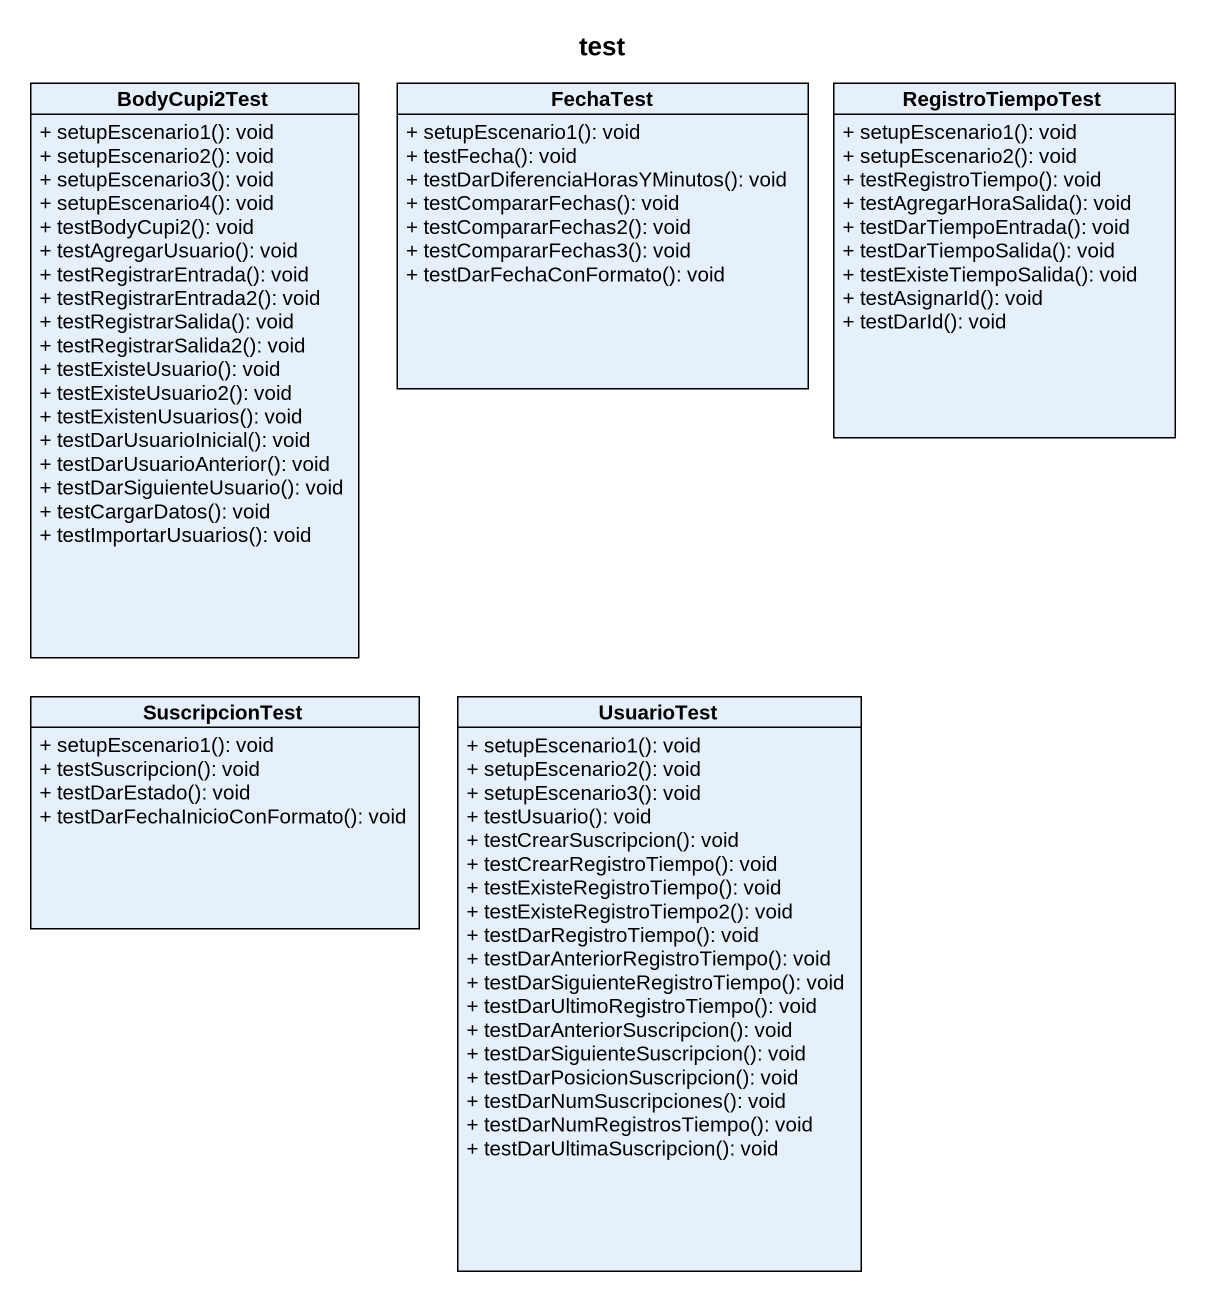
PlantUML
@startuml
title test
hide circle
hide empty members
skinparam classAttributeIconSize 0
class BodyCupi2Test {
  + setupEscenario1(): void
  + setupEscenario2(): void
  + setupEscenario3(): void
  + setupEscenario4(): void
  + testBodyCupi2(): void
  + testAgregarUsuario(): void
  + testRegistrarEntrada(): void
  + testRegistrarEntrada2(): void
  + testRegistrarSalida(): void
  + testRegistrarSalida2(): void
  + testExisteUsuario(): void
  + testExisteUsuario2(): void
  + testExistenUsuarios(): void
  + testDarUsuarioInicial(): void
  + testDarUsuarioAnterior(): void
  + testDarSiguienteUsuario(): void
  + testCargarDatos(): void
  + testImportarUsuarios(): void
}
class FechaTest {
  + setupEscenario1(): void
  + testFecha(): void
  + testDarDiferenciaHorasYMinutos(): void
  + testCompararFechas(): void
  + testCompararFechas2(): void
  + testCompararFechas3(): void
  + testDarFechaConFormato(): void
}
class RegistroTiempoTest {
  + setupEscenario1(): void
  + setupEscenario2(): void
  + testRegistroTiempo(): void
  + testAgregarHoraSalida(): void
  + testDarTiempoEntrada(): void
  + testDarTiempoSalida(): void
  + testExisteTiempoSalida(): void
  + testAsignarId(): void
  + testDarId(): void
}
class SuscripcionTest {
  + setupEscenario1(): void
  + testSuscripcion(): void
  + testDarEstado(): void
  + testDarFechaInicioConFormato(): void
}
class UsuarioTest {
  + setupEscenario1(): void
  + setupEscenario2(): void
  + setupEscenario3(): void
  + testUsuario(): void
  + testCrearSuscripcion(): void
  + testCrearRegistroTiempo(): void
  + testExisteRegistroTiempo(): void
  + testExisteRegistroTiempo2(): void
  + testDarRegistroTiempo(): void
  + testDarAnteriorRegistroTiempo(): void
  + testDarSiguienteRegistroTiempo(): void
  + testDarUltimoRegistroTiempo(): void
  + testDarAnteriorSuscripcion(): void
  + testDarSiguienteSuscripcion(): void
  + testDarPosicionSuscripcion(): void
  + testDarNumSuscripciones(): void
  + testDarNumRegistrosTiempo(): void
  + testDarUltimaSuscripcion(): void
}
@enduml
